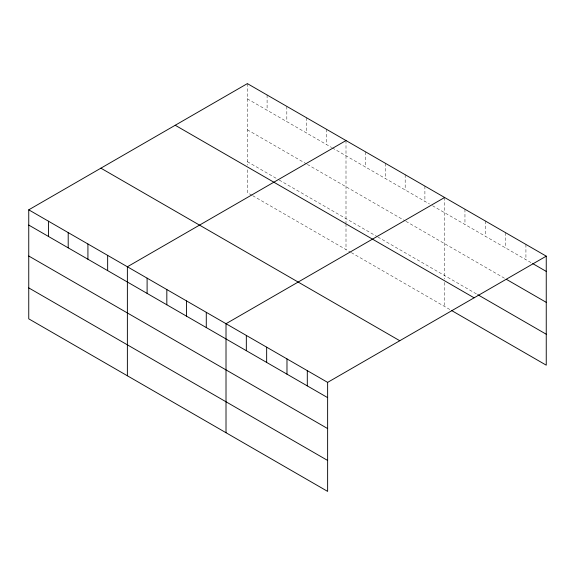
<?xml version="1.0" encoding="UTF-8"?>
<svg xmlns="http://www.w3.org/2000/svg" width="575" height="575" viewBox="0 0 575 575"><rect width="100%" height="100%" fill="white"/><g stroke="black" fill="none" stroke-linecap="round" stroke-linejoin="round"><path stroke-width="0.43" stroke-dasharray="2.88 2.16" d="M247.372 83.605L247.372 165.111M247.372 98.85L331.588 147.466M332.343 147.904L429.46 203.974M432.493 205.728L531.947 263.149M247.372 129.792L306.547 163.961M307.309 164.4L405.181 220.901M405.936 221.339L505.605 278.882M247.372 161.676L278.48 179.63M279.234 180.068L377.107 236.577M377.868 237.015L476.998 294.249M251.922 195.248L247.372 192.618L247.372 168.554M252.684 195.687L350.556 252.188M351.311 252.626L450.656 309.982M525.924 244.425L525.924 259.67M505.605 232.695L505.605 247.933M485.278 220.958L485.278 236.203M464.952 209.228L464.952 224.466M444.633 197.491L444.633 278.997M444.633 282.44L444.633 306.504M424.903 186.106L424.903 201.343M405.181 174.714L405.181 189.958M385.451 163.329L385.451 178.566M365.729 151.937L365.729 167.181M345.999 140.552L345.999 222.913M345.999 223.776L345.999 249.564M326.277 129.159L326.277 144.404M306.547 117.774L306.547 133.012M286.824 106.382L286.824 121.627M267.095 94.997L267.095 110.235"/><path stroke-width="0.86" d="M28.75 209.825L327.628 382.382L327.628 491.395L28.75 318.838L28.75 209.825L247.372 83.605L546.25 256.162L546.25 365.175L451.404 310.414M345.999 140.552L127.377 266.771L127.377 375.784M444.633 197.491L226.011 323.711L226.011 432.723M327.628 382.382L546.25 256.162M532.702 263.58L546.25 271.407M506.352 279.313L546.25 302.349M477.753 294.68L546.25 334.233M175.224 125.257L474.102 297.814M100.898 168.173L399.776 340.731M28.75 225.069L327.628 397.627M28.75 256.012L327.628 428.569M28.75 287.895L327.628 460.453M307.302 370.645L307.302 385.89M286.982 358.915L286.982 374.16M266.656 347.178L266.656 362.423M246.33 335.448L246.33 350.692M206.281 312.326L206.281 327.563M186.559 300.933L186.559 316.178M166.829 289.548L166.829 304.786M147.107 278.156L147.107 293.401M107.654 255.379L107.654 270.624M87.925 243.994L87.925 259.232M68.202 232.602L68.202 247.847M48.472 221.217L48.472 236.454"/></g></svg>
